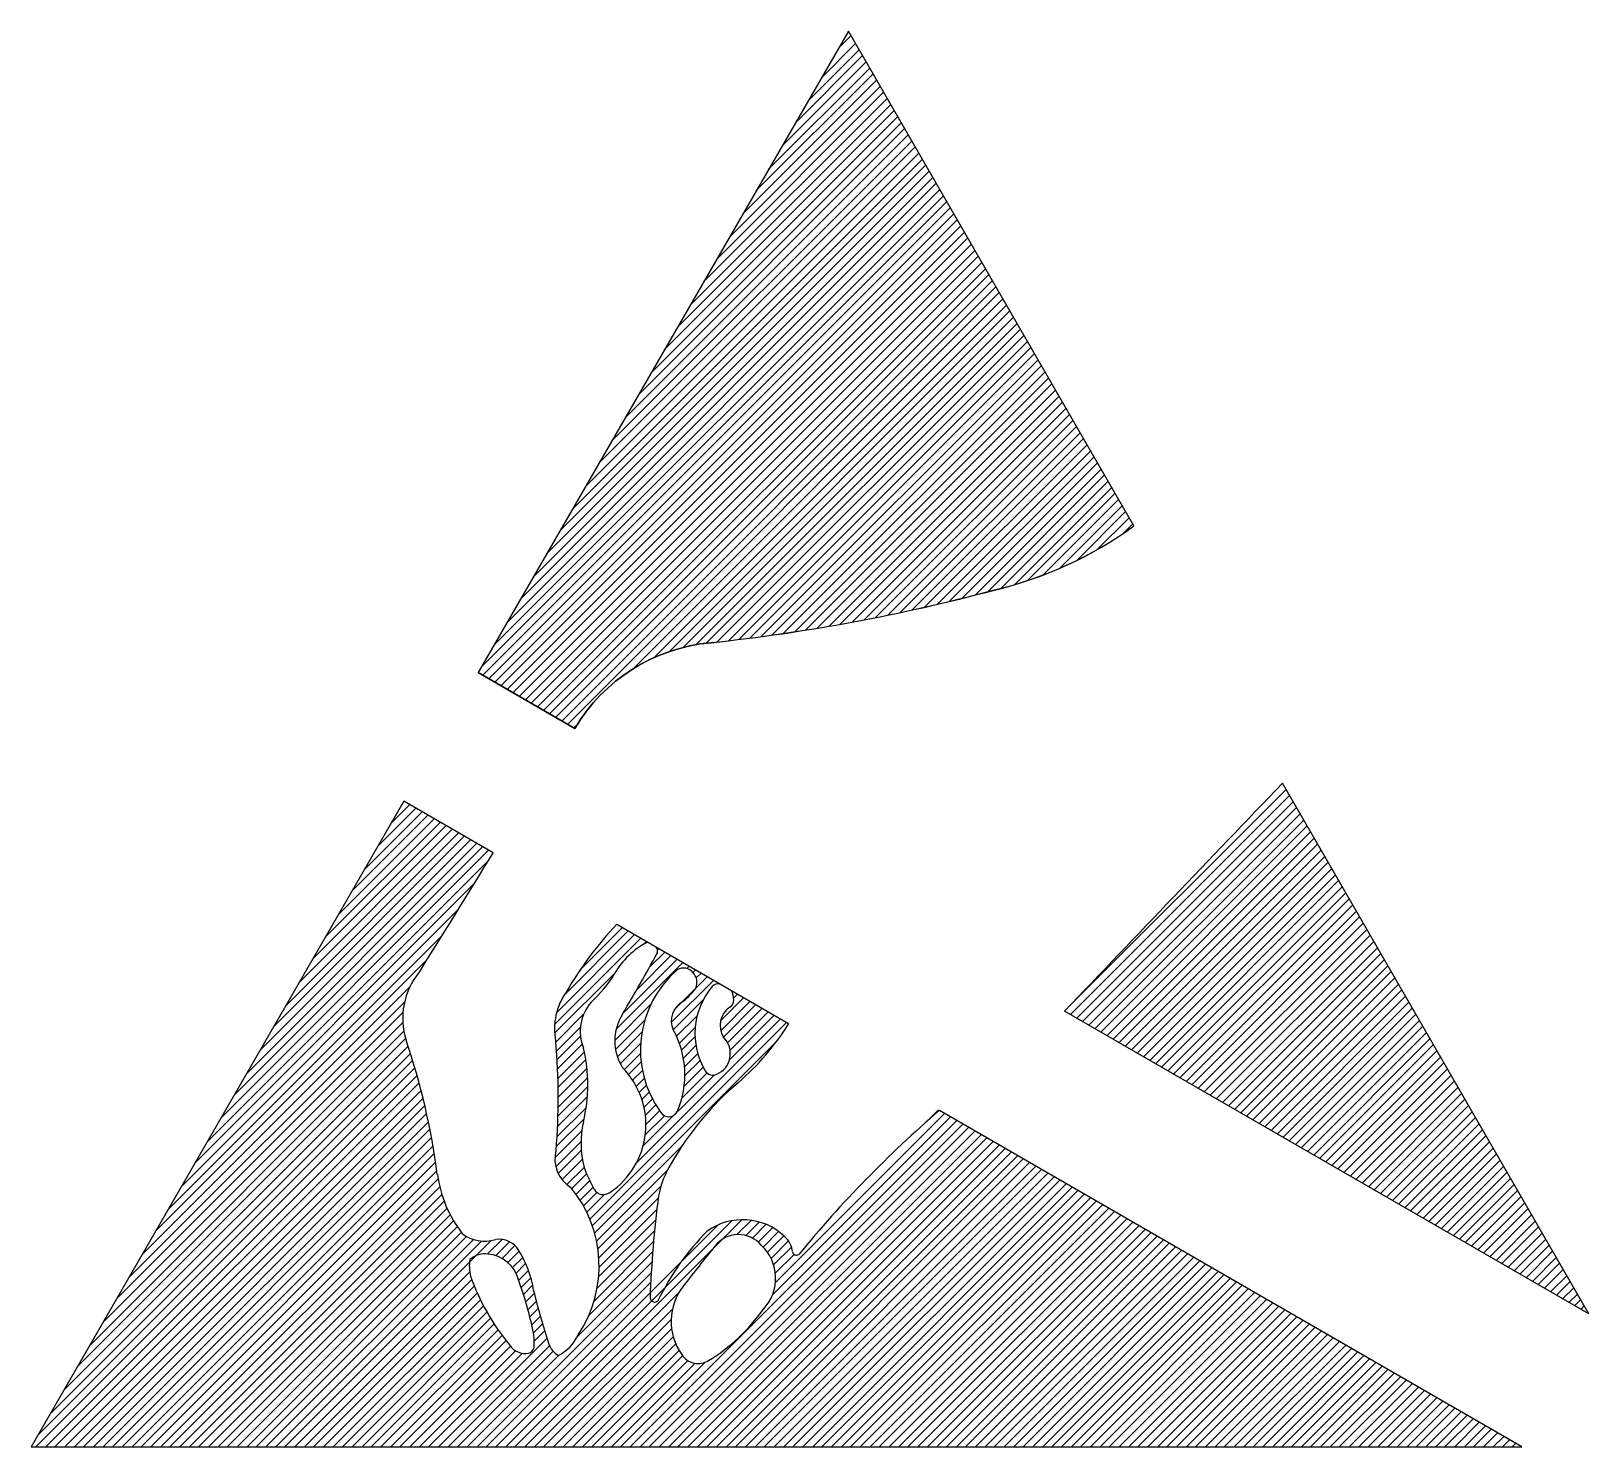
# Model space of a CAD drawing. Header units: inches. Extents: x 0.1 to 21.9, y 0 to 19.9.
import ezdxf

# ---------------------------------------------------------------- set-up
doc = ezdxf.new("R2010")
doc.units = ezdxf.units.IN
doc.header["$MEASUREMENT"] = 0

msp = doc.modelspace()

# ---------------------------------------------------------------- linework, layer by layer
for p, q in [((11.567, 19.875), (6.376, 10.881)), ((15.572, 12.938), (11.567, 19.875)), ((11.189, 19.22), (11.669, 19.7)), ((11.431, 19.639), (11.604, 19.812)), ((10.638, 18.266), (11.816, 19.444)), ((10.827, 18.592), (11.766, 19.532)), ((11, 18.893), (11.719, 19.612)), ((10.276, 17.639), (11.913, 19.276)), ((10.45, 17.94), (11.867, 19.356)), ((9.726, 16.685), (12.061, 19.02)), ((9.9, 16.986), (12.014, 19.101)), ((10.088, 17.312), (11.964, 19.188)), ((9.349, 16.033), (12.162, 18.845)), ((9.538, 16.359), (12.111, 18.933)), ((8.799, 15.079), (12.31, 18.59)), ((8.987, 15.405), (12.259, 18.677)), ((9.176, 15.732), (12.209, 18.765)), ((8.437, 14.452), (12.407, 18.422)), ((8.625, 14.778), (12.356, 18.509)), ((7.886, 13.498), (12.554, 18.166)), ((8.075, 13.825), (12.504, 18.254)), ((8.248, 14.125), (12.457, 18.334)), ((7.336, 12.545), (12.702, 17.91)), ((7.524, 12.871), (12.651, 17.998)), ((7.698, 13.172), (12.605, 18.079)), ((6.974, 11.918), (12.799, 17.742)), ((7.148, 12.218), (12.752, 17.823)), ((6.424, 10.964), (12.946, 17.487)), ((6.597, 11.265), (12.9, 17.567)), ((6.786, 11.591), (12.849, 17.655)), ((6.441, 10.844), (12.997, 17.399)), ((6.528, 10.793), (13.047, 17.312)), ((6.609, 10.746), (13.094, 17.231)), ((6.696, 10.696), (13.144, 17.144)), ((6.784, 10.645), (13.195, 17.056)), ((6.865, 10.599), (13.241, 16.976)), ((6.952, 10.548), (13.292, 16.888)), ((7.04, 10.498), (13.342, 16.801)), ((7.12, 10.451), (13.389, 16.72)), ((7.208, 10.401), (13.439, 16.633)), ((7.295, 10.35), (13.49, 16.545)), ((7.376, 10.304), (13.536, 16.464)), ((7.463, 10.253), (13.587, 16.377)), ((7.551, 10.203), (13.637, 16.289)), ((7.631, 10.156), (13.684, 16.209)), ((8.544, 10.931), (13.734, 16.121)), ((8.842, 11.091), (13.785, 16.034)), ((9.053, 11.175), (13.831, 15.953)), ((9.251, 11.234), (13.882, 15.866)), ((9.427, 11.272), (13.932, 15.778)), ((9.576, 11.294), (13.979, 15.698)), ((9.73, 11.311), (14.029, 15.61)), ((9.886, 11.328), (14.08, 15.523)), ((10.03, 11.346), (14.126, 15.442)), ((10.188, 11.365), (14.177, 15.355)), ((10.347, 11.386), (14.227, 15.267)), ((10.494, 11.406), (14.274, 15.186)), ((10.655, 11.429), (14.325, 15.099)), ((10.817, 11.454), (14.375, 15.011)), ((10.968, 11.477), (14.422, 14.931)), ((11.132, 11.504), (14.472, 14.843)), ((11.298, 11.532), (14.523, 14.756)), ((11.452, 11.559), (14.569, 14.675)), ((11.621, 11.589), (14.62, 14.588)), ((11.791, 11.621), (14.67, 14.5)), ((11.949, 11.652), (14.717, 14.42)), ((12.122, 11.687), (14.767, 14.332)), ((12.296, 11.723), (14.818, 14.245)), ((12.458, 11.758), (14.864, 14.164)), ((12.636, 11.798), (14.915, 14.077)), ((12.815, 11.839), (14.965, 13.989)), ((12.982, 11.879), (15.012, 13.909)), ((13.164, 11.923), (15.062, 13.821)), ((13.349, 11.97), (15.113, 13.734)), ((13.521, 12.014), (15.159, 13.653)), ((13.706, 12.062), (15.21, 13.565)), ((13.896, 12.114), (15.26, 13.478)), ((14.081, 12.172), (15.307, 13.397)), ((14.296, 12.248), (15.357, 13.31)), ((14.528, 12.343), (15.408, 13.222)), ((14.764, 12.451), (15.454, 13.142)), ((15.056, 12.606), (15.505, 13.054)), ((15.419, 12.831), (15.555, 12.967)), ((7.732, 10.098), (6.376, 10.881)), ((7.719, 10.106), (7.766, 10.153)), ((14.701, 6.243), (17.704, 9.245)), ((21.949, 1.89), (17.654, 9.331)), ((5.334, 9.077), (0.11, 0.026)), ((4.972, 8.45), (5.502, 8.98)), ((5.161, 8.776), (5.415, 9.03)), ((6.586, 8.354), (5.334, 9.077)), ((14.682, 6.086), (17.754, 9.158)), ((14.769, 6.035), (17.805, 9.07)), ((14.85, 5.989), (17.851, 8.99)), ((4.233, 7.17), (5.845, 8.782)), ((4.422, 7.496), (5.758, 8.832)), ((4.61, 7.823), (5.67, 8.883)), ((4.784, 8.123), (5.59, 8.929)), ((14.937, 5.938), (17.902, 8.902)), ((15.025, 5.888), (17.952, 8.815)), ((3.321, 5.589), (6.269, 8.537)), ((3.509, 5.916), (6.181, 8.588)), ((3.683, 6.216), (6.101, 8.634)), ((3.871, 6.543), (6.013, 8.685)), ((4.06, 6.869), (5.926, 8.735)), ((15.106, 5.841), (17.999, 8.734)), ((15.193, 5.79), (18.049, 8.647)), ((15.281, 5.74), (18.1, 8.559)), ((2.77, 4.636), (6.524, 8.39)), ((2.959, 4.962), (6.437, 8.44)), ((3.132, 5.263), (6.356, 8.487)), ((15.361, 5.693), (18.146, 8.478)), ((15.449, 5.643), (18.197, 8.391)), ((15.536, 5.592), (18.247, 8.303)), ((2.582, 4.309), (6.52, 8.247)), ((15.617, 5.546), (18.294, 8.223)), ((15.704, 5.495), (18.344, 8.135)), ((2.408, 4.008), (6.318, 7.918)), ((15.792, 5.445), (18.395, 8.048)), ((15.872, 5.398), (18.441, 7.967)), ((15.96, 5.348), (18.492, 7.88)), ((16.047, 5.297), (18.542, 7.792)), ((16.128, 5.251), (18.589, 7.712)), ((2.22, 3.682), (6.096, 7.558)), ((16.215, 5.2), (18.639, 7.624)), ((16.303, 5.15), (18.69, 7.537)), ((16.383, 5.103), (18.736, 7.456)), ((7.478, 6.118), (8.569, 7.209)), ((7.586, 6.364), (8.482, 7.26)), ((7.804, 6.709), (8.401, 7.306)), ((8.32, 7.353), (10.73, 5.961)), ((16.471, 5.053), (18.787, 7.369)), ((16.558, 5.002), (18.837, 7.281)), ((2.032, 3.356), (5.872, 7.196)), ((7.45, 5.952), (8.656, 7.159)), ((8.697, 7.072), (8.737, 7.112)), ((8.891, 6.99), (8.912, 7.011)), ((16.639, 4.956), (18.884, 7.2)), ((16.726, 4.905), (18.934, 7.113)), ((16.814, 4.855), (18.985, 7.025)), ((1.858, 3.055), (5.663, 6.86)), ((8.313, 5.881), (9.248, 6.817)), ((8.411, 6.107), (9.168, 6.863)), ((8.6, 6.434), (9.08, 6.914)), ((8.78, 6.752), (8.993, 6.964)), ((16.895, 4.808), (19.031, 6.945)), ((16.982, 4.758), (19.082, 6.857)), ((7.449, 5.824), (8.297, 6.672)), ((9.085, 5.975), (9.679, 6.568)), ((9.129, 6.157), (9.591, 6.619)), ((9.301, 6.732), (9.336, 6.766)), ((9.385, 6.677), (9.423, 6.716)), ((9.435, 6.601), (9.504, 6.669)), ((17.07, 4.707), (19.132, 6.77)), ((17.15, 4.661), (19.179, 6.689)), ((17.238, 4.61), (19.229, 6.602)), ((1.67, 2.728), (5.423, 6.482)), ((9.755, 6.517), (9.759, 6.522)), ((9.932, 6.418), (9.934, 6.421)), ((9.959, 6.318), (10.015, 6.374)), ((17.325, 4.56), (19.28, 6.514)), ((17.406, 4.513), (19.326, 6.434)), ((17.493, 4.462), (19.377, 6.346)), ((1.308, 2.101), (5.323, 6.116)), ((1.481, 2.402), (5.347, 6.267)), ((8.293, 5.724), (8.795, 6.226)), ((9.111, 5.874), (9.532, 6.294)), ((9.775, 5.997), (10.102, 6.324)), ((9.778, 5.861), (10.19, 6.273)), ((9.816, 5.772), (10.27, 6.227)), ((9.875, 5.693), (10.358, 6.176)), ((9.909, 5.589), (10.445, 6.126)), ((21.949, 1.89), (14.598, 6.134)), ((17.581, 4.412), (19.427, 6.259)), ((17.661, 4.365), (19.474, 6.178)), ((1.119, 1.775), (5.321, 5.977)), ((7.465, 5.702), (7.86, 6.097)), ((7.475, 5.574), (7.813, 5.912)), ((7.942, 3.22), (10.701, 5.978)), ((8.303, 5.596), (8.711, 6.003)), ((8.6, 4.015), (10.614, 6.029)), ((9.158, 5.782), (9.447, 6.071)), ((9.198, 5.684), (9.419, 5.906)), ((9.899, 5.453), (10.526, 6.079)), ((17.749, 4.315), (19.524, 6.091)), ((17.836, 4.264), (19.575, 6.003)), ((17.917, 4.218), (19.621, 5.923)), ((0.757, 1.148), (5.36, 5.75)), ((0.931, 1.448), (5.336, 5.853)), ((7.483, 5.455), (7.813, 5.785)), ((7.977, 3.127), (10.561, 5.711)), ((8.329, 5.495), (8.673, 5.838)), ((8.37, 5.398), (8.655, 5.682)), ((9.229, 5.588), (9.417, 5.776)), ((18.004, 4.167), (19.672, 5.835)), ((18.092, 4.117), (19.722, 5.748)), ((0.38, 0.495), (5.428, 5.542)), ((0.569, 0.821), (5.394, 5.646)), ((7.49, 5.324), (7.836, 5.67)), ((7.495, 5.191), (7.867, 5.563)), ((8.427, 5.316), (8.653, 5.542)), ((9.254, 5.476), (9.43, 5.652)), ((9.271, 5.354), (9.456, 5.539)), ((18.172, 4.07), (19.769, 5.667)), ((18.26, 4.02), (19.82, 5.579)), ((18.347, 3.969), (19.87, 5.492)), ((0.177, 0.026), (5.49, 5.339)), ((0.207, 0.194), (5.458, 5.445)), ((7.498, 5.067), (7.887, 5.455)), ((7.499, 4.93), (7.903, 5.334)), ((8.485, 5.247), (8.661, 5.424)), ((8.543, 5.167), (8.68, 5.304)), ((8.688, 4.241), (9.689, 5.242)), ((9.233, 4.914), (9.588, 5.268)), ((9.266, 5.084), (9.532, 5.35)), ((9.276, 5.232), (9.488, 5.445)), ((18.428, 3.923), (19.917, 5.411)), ((18.515, 3.872), (19.967, 5.324)), ((0.315, 0.026), (5.52, 5.232)), ((0.442, 0.026), (5.548, 5.132)), ((7.495, 4.661), (7.915, 5.08)), ((7.498, 4.791), (7.913, 5.205)), ((8.594, 5.08), (8.706, 5.192)), ((8.635, 4.995), (8.737, 5.096)), ((18.603, 3.822), (20.018, 5.236)), ((18.684, 3.775), (20.064, 5.156)), ((18.771, 3.725), (20.115, 5.068)), ((0.58, 0.026), (5.577, 5.023)), ((0.718, 0.026), (5.604, 4.913)), ((0.845, 0.026), (5.629, 4.81)), ((7.49, 4.518), (7.908, 4.936)), ((8.673, 4.894), (8.776, 4.997)), ((8.702, 4.786), (8.82, 4.904)), ((8.721, 4.677), (8.866, 4.822)), ((18.859, 3.674), (20.165, 4.981)), ((18.939, 3.628), (20.212, 4.9)), ((19.027, 3.577), (20.262, 4.813)), ((0.983, 0.026), (5.655, 4.698)), ((7.472, 4.235), (7.862, 4.624)), ((7.482, 4.372), (7.891, 4.78)), ((8.51, 0.026), (13.086, 4.601)), ((8.72, 4.4), (8.989, 4.669)), ((8.728, 4.547), (8.921, 4.739)), ((10.503, 2.157), (12.998, 4.652)), ((10.543, 2.324), (12.917, 4.699)), ((12.681, 4.6), (12.83, 4.749)), ((21.011, 0.026), (12.843, 4.742)), ((19.114, 3.527), (20.313, 4.725)), ((19.195, 3.48), (20.359, 4.645)), ((1.121, 0.026), (5.679, 4.584)), ((1.248, 0.026), (5.701, 4.479)), ((7.454, 4.078), (7.83, 4.455)), ((8.648, 0.026), (13.173, 4.551)), ((8.775, 0.026), (13.254, 4.504)), ((8.913, 0.026), (13.341, 4.454)), ((9.051, 0.026), (13.429, 4.403)), ((19.282, 3.43), (20.41, 4.557)), ((19.37, 3.379), (20.46, 4.47)), ((19.45, 3.333), (20.507, 4.389)), ((1.386, 0.026), (5.723, 4.363)), ((1.524, 0.026), (5.744, 4.246)), ((7.467, 3.953), (7.819, 4.306)), ((7.501, 3.86), (7.823, 4.182)), ((8.01, 3.022), (9.241, 4.253)), ((9.178, 0.026), (13.509, 4.357)), ((9.316, 0.026), (13.597, 4.306)), ((9.454, 0.026), (13.684, 4.256)), ((9.581, 0.026), (13.765, 4.209)), ((9.719, 0.026), (13.852, 4.159)), ((19.538, 3.282), (20.557, 4.301)), ((19.625, 3.232), (20.608, 4.214)), ((1.651, 0.026), (5.762, 4.137)), ((1.789, 0.026), (5.78, 4.017)), ((7.553, 3.775), (7.838, 4.059)), ((7.621, 3.704), (7.862, 3.945)), ((9.858, 0.026), (13.94, 4.108)), ((9.985, 0.026), (14.02, 4.062)), ((10.123, 0.026), (14.108, 4.011)), ((10.261, 0.026), (14.195, 3.961)), ((19.706, 3.185), (20.654, 4.133)), ((19.793, 3.135), (20.705, 4.046)), ((19.881, 3.084), (20.755, 3.958)), ((1.927, 0.026), (5.797, 3.896)), ((2.054, 0.026), (5.814, 3.786)), ((7.69, 3.646), (7.898, 3.855)), ((7.75, 3.568), (7.941, 3.759)), ((8.037, 2.911), (9.03, 3.904)), ((10.388, 0.026), (14.276, 3.914)), ((10.526, 0.026), (14.363, 3.864)), ((10.664, 0.026), (14.451, 3.813)), ((10.791, 0.026), (14.531, 3.767)), ((10.929, 0.026), (14.619, 3.716)), ((19.961, 3.037), (20.802, 3.878)), ((20.049, 2.987), (20.852, 3.79)), ((2.192, 0.026), (5.838, 3.672)), ((2.33, 0.026), (5.868, 3.564)), ((7.805, 3.485), (7.988, 3.668)), ((7.853, 3.406), (8.041, 3.594)), ((7.9, 3.315), (8.148, 3.563)), ((8.056, 2.803), (8.941, 3.688)), ((8.069, 2.678), (8.902, 3.511)), ((11.067, 0.026), (14.706, 3.666)), ((11.194, 0.026), (14.787, 3.619)), ((11.332, 0.026), (14.875, 3.569)), ((11.47, 0.026), (14.962, 3.518)), ((20.136, 2.936), (20.903, 3.703)), ((20.217, 2.89), (20.949, 3.622)), ((20.304, 2.839), (21, 3.535)), ((2.457, 0.026), (5.901, 3.469)), ((2.595, 0.026), (5.941, 3.372)), ((2.733, 0.026), (5.986, 3.278)), ((8.073, 2.544), (8.883, 3.353)), ((11.597, 0.026), (15.043, 3.472)), ((11.735, 0.026), (15.13, 3.421)), ((11.873, 0.026), (15.218, 3.371)), ((12, 0.026), (15.298, 3.324)), ((20.392, 2.789), (21.05, 3.447)), ((20.473, 2.742), (21.097, 3.367)), ((20.56, 2.692), (21.147, 3.279)), ((2.86, 0.026), (6.031, 3.197)), ((2.998, 0.026), (6.084, 3.112)), ((6.627, 0.026), (9.736, 3.135)), ((6.765, 0.026), (9.937, 3.198)), ((6.892, 0.026), (10.078, 3.212)), ((8.066, 2.41), (8.866, 3.21)), ((10.005, 3.002), (10.207, 3.203)), ((10.131, 2.989), (10.321, 3.179)), ((10.222, 2.954), (10.415, 3.146)), ((10.304, 2.897), (10.507, 3.1)), ((12.138, 0.026), (15.386, 3.273)), ((12.276, 0.026), (15.473, 3.223)), ((12.403, 0.026), (15.554, 3.176)), ((12.541, 0.026), (15.641, 3.126)), ((12.679, 0.026), (15.729, 3.075)), ((20.648, 2.641), (21.198, 3.192)), ((20.728, 2.595), (21.244, 3.111)), ((3.136, 0.026), (6.141, 3.031)), ((3.264, 0.026), (6.214, 2.976)), ((3.402, 0.026), (6.31, 2.934)), ((3.54, 0.026), (6.425, 2.912)), ((3.667, 0.026), (6.56, 2.919)), ((6.509, 2.73), (6.713, 2.934)), ((6.624, 2.707), (6.817, 2.9)), ((6.712, 2.668), (6.891, 2.847)), ((8.002, 2.069), (8.836, 2.904)), ((8.045, 2.251), (8.85, 3.056)), ((10.373, 2.828), (10.59, 3.045)), ((10.432, 2.754), (10.663, 2.985)), ((10.483, 2.667), (10.73, 2.914)), ((12.806, 0.026), (15.809, 3.029)), ((12.944, 0.026), (15.897, 2.978)), ((13.082, 0.026), (15.984, 2.928)), ((13.21, 0.026), (16.065, 2.881)), ((20.816, 2.544), (21.295, 3.024)), ((20.903, 2.494), (21.345, 2.936)), ((20.984, 2.447), (21.392, 2.855)), ((6.793, 2.611), (6.952, 2.77)), ((6.86, 2.54), (7.002, 2.682)), ((7.929, 1.87), (8.824, 2.765)), ((10.519, 2.576), (10.771, 2.828)), ((10.543, 2.462), (10.806, 2.725)), ((13.348, 0.026), (16.152, 2.831)), ((13.486, 0.026), (16.24, 2.78)), ((13.613, 0.026), (16.32, 2.734)), ((13.751, 0.026), (16.408, 2.683)), ((13.889, 0.026), (16.495, 2.633)), ((21.071, 2.397), (21.442, 2.768)), ((21.159, 2.346), (21.493, 2.68)), ((3.805, 0.026), (6.258, 2.48)), ((6.361, 0.026), (8.803, 2.468)), ((6.908, 2.461), (7.043, 2.597)), ((6.945, 2.361), (7.083, 2.498)), ((7.765, 1.568), (8.813, 2.616)), ((14.016, 0.026), (16.576, 2.586)), ((14.154, 0.026), (16.663, 2.536)), ((14.292, 0.026), (16.751, 2.485)), ((14.419, 0.026), (16.832, 2.439)), ((21.239, 2.3), (21.539, 2.6)), ((21.327, 2.249), (21.59, 2.512)), ((21.414, 2.199), (21.64, 2.425)), ((3.943, 0.026), (6.288, 2.371)), ((4.07, 0.026), (6.323, 2.279)), ((6.489, 0.026), (8.796, 2.333)), ((6.982, 2.259), (7.117, 2.394)), ((7.013, 2.163), (7.141, 2.291)), ((14.557, 0.026), (16.919, 2.388)), ((14.695, 0.026), (17.007, 2.338)), ((14.822, 0.026), (17.087, 2.291)), ((14.96, 0.026), (17.175, 2.241)), ((15.098, 0.026), (17.262, 2.19)), ((21.495, 2.152), (21.687, 2.344)), ((21.582, 2.102), (21.737, 2.257)), ((4.208, 0.026), (6.365, 2.183)), ((4.346, 0.026), (6.408, 2.089)), ((4.473, 0.026), (6.451, 2.004)), ((7.03, 0.026), (9.187, 2.184)), ((7.045, 2.057), (7.164, 2.176)), ((7.076, 1.95), (7.193, 2.067)), ((7.102, 1.849), (7.219, 1.966)), ((15.225, 0.026), (17.343, 2.144)), ((15.363, 0.026), (17.43, 2.093)), ((15.501, 0.026), (17.518, 2.043)), ((15.628, 0.026), (17.598, 1.996)), ((21.67, 2.051), (21.788, 2.169)), ((21.75, 2.005), (21.834, 2.089)), ((21.838, 1.954), (21.885, 2.001)), ((4.611, 0.026), (6.5, 1.915)), ((4.749, 0.026), (6.551, 1.828)), ((4.876, 0.026), (6.6, 1.75)), ((7.128, 1.737), (7.249, 1.858)), ((7.152, 1.623), (7.28, 1.751)), ((7.168, 0.026), (9.1, 1.958)), ((7.295, 0.026), (9.082, 1.813)), ((15.766, 0.026), (17.686, 1.946)), ((15.904, 0.026), (17.773, 1.895)), ((16.031, 0.026), (17.854, 1.848)), ((16.169, 0.026), (17.941, 1.798)), ((16.307, 0.026), (18.029, 1.747)), ((21.925, 1.904), (21.935, 1.914)), ((5.014, 0.026), (6.656, 1.668)), ((5.152, 0.026), (6.713, 1.587)), ((5.82, 0.026), (7.342, 1.547)), ((7.163, 1.507), (7.309, 1.653)), ((7.433, 0.026), (9.088, 1.681)), ((7.571, 0.026), (9.112, 1.567)), ((16.435, 0.026), (18.109, 1.701)), ((16.573, 0.026), (18.197, 1.65)), ((16.711, 0.026), (18.284, 1.6)), ((16.838, 0.026), (18.365, 1.553)), ((5.279, 0.026), (6.768, 1.515)), ((5.417, 0.026), (6.829, 1.438)), ((5.555, 0.026), (6.901, 1.372)), ((5.682, 0.026), (6.994, 1.337)), ((5.958, 0.026), (7.376, 1.444)), ((6.085, 0.026), (7.427, 1.367)), ((7.704, 0.026), (9.147, 1.469)), ((7.842, 0.026), (9.194, 1.378)), ((16.976, 0.026), (18.452, 1.503)), ((17.114, 0.026), (18.54, 1.452)), ((17.241, 0.026), (18.621, 1.406)), ((17.379, 0.026), (18.708, 1.355)), ((6.223, 0.026), (7.503, 1.306)), ((7.969, 0.026), (9.244, 1.302)), ((8.107, 0.026), (9.316, 1.235)), ((8.245, 0.026), (9.415, 1.196)), ((8.372, 0.026), (9.556, 1.21)), ((17.517, 0.026), (18.796, 1.305)), ((17.644, 0.026), (18.876, 1.258)), ((17.782, 0.026), (18.964, 1.208)), ((17.92, 0.026), (19.051, 1.157)), ((18.047, 0.026), (19.132, 1.111)), ((18.185, 0.026), (19.219, 1.06)), ((18.323, 0.026), (19.307, 1.01)), ((18.45, 0.026), (19.387, 0.963)), ((18.588, 0.026), (19.475, 0.913)), ((18.726, 0.026), (19.562, 0.862)), ((18.853, 0.026), (19.643, 0.816)), ((18.991, 0.026), (19.73, 0.765)), ((19.129, 0.026), (19.818, 0.715)), ((19.262, 0.026), (19.902, 0.666)), ((19.4, 0.026), (19.99, 0.615)), ((19.527, 0.026), (20.07, 0.569)), ((19.665, 0.026), (20.158, 0.518)), ((19.803, 0.026), (20.245, 0.468)), ((19.931, 0.026), (20.326, 0.421)), ((20.069, 0.026), (20.413, 0.371)), ((20.207, 0.026), (20.501, 0.32)), ((20.334, 0.026), (20.581, 0.274)), ((20.472, 0.026), (20.669, 0.223)), ((0.11, 0.026), (21.011, 0.026)), ((20.61, 0.026), (20.756, 0.173)), ((20.737, 0.026), (20.837, 0.126)), ((20.875, 0.026), (20.924, 0.076))]:
    msp.add_line(p, q)
msp.add_lwpolyline([(13.615, 12.039, 0.099009), (15.572, 12.938), (11.567, 19.875), (6.376, 10.881), (7.732, 10.098, -0.240668), (9.637, 11.301, 0.038817), (13.615, 12.039, 0.099009)], format="xyb", close=True)
for centre, radius, start, end in [((12.347, 17.383), 5.491, 283.3432, 305.9606), ((6.877, 37.249), 26.094, 276.0726, 284.9644), ((9.862, 8.835), 2.476, 95.2097, 149.3374), ((1588.797, -1495.716), 2175.697, 136.230879, 136.347352), ((-179.876, 122.423), 218.586, 328.02813, 328.54368), ((11.996, 3.879), 5.058, 136.6163, 149.9976), ((9.276, 6.093), 1.138, 117.39, 150.2928), ((8.797, 6.97), 0.0958, 348.2301, 42.6108), ((-33.641, 30.595), 48.662, 329.7657, 330.929), ((6.337, 6.034), 1.018, 140.5213, 197.5644), ((6.727, 7.618), 1.834, 312.3722, 328.3855), ((10.134, 5.59), 1.482, 130.514, 216.1774), ((9.255, 6.569), 0.17, 37.8194, 119.5129), ((9.255, 6.537), 0.19, 308.4072, 49.0753), ((8.339, 5.886), 0.892, 144.1995, 191.0347), ((8.542, 7.123), 1.109, 309.6155, 318.5448), ((10.434, 5.822), 1.018, 139.6435, 210.9452), ((9.743, 6.4), 0.118, 75.5832, 136.266), ((9.668, 6.293), 0.293, 359.4002, 26.6412), ((8.442, 5.85), 0.633, 139.3187, 201.582), ((9.387, 5.998), 0.303, 116.9815, 204.7342), ((10.077, 5.935), 0.308, 123.7263, 212.836), ((9.857, 6.282), 0.103, 298.305, 3.9606), ((8.99, 5.717), 0.697, 147.4392, 212.6137), ((7.726, 7.812), 3.529, 310.6633, 328.3665), ((-3.888, 2.584), 9.774, 7.4021, 18.7575), ((-1.285, 4.924), 8.785, 355.1646, 5.1688), ((7.984, 5.242), 1.292, 336.9639, 29.1655), ((9.598, 5.545), 0.314, 346.8584, 45.4219), ((5.722, 5.105), 2.193, 346.1964, 13.5232), ((9.625, 5.517), 0.282, 290.5274, 351.1187), ((7.585, 4.542), 1.144, 303.8694, 44.3468), ((9.667, 5.365), 0.126, 211.9994, 296.8326), ((12.749, 1.925), 4.21, 130.3084, 150.5157), ((9.049, 4.788), 0.134, 213.122, 337.2346), ((23.525, -7.659), 16.367, 130.7427, 140.6326), ((9.145, 4.282), 1.326, 166.9431, 194.7428), ((7.929, 4.066), 0.476, 165.7089, 237.863), ((10.024, 4.757), 2.31, 200.6092, 209.0493), ((10.15, 3.318), 1.264, 147.503, 169.7079), ((7.564, 4.096), 1.777, 188.1944, 217.4095), ((6.342, 2.561), 1.731, 326.2132, 39.5764), ((8.133, 3.71), 0.147, 210.1305, 307.3968), ((24.137, 1.545), 15.361, 172.5226, 177.8818), ((10.087, 2.368), 0.843, 46.3229, 126.1583), ((6.464, 3.423), 0.513, 232.4794, 287.8914), ((6.663, 2.606), 0.332, 31.5208, 97.0686), ((12.102, 0.541), 3.551, 135.0446, 154.2887), ((10.027, 2.583), 0.419, 40.4871, 142.6375), ((9.908, 2.39), 0.639, 316.8701, 46.7912), ((10.477, 2.74), 0.306, 4.2597, 51.093), ((6.828, 2.56), 0.575, 170.5554, 194.2985), ((6.472, 2.418), 0.315, 81.6893, 132.2411), ((6.475, 2.247), 0.483, 14.433, 85.5066), ((5.708, 2.001), 1.463, 8.5736, 32.2929), ((52.945, -31.855), 55.446, 141.2664, 141.9959), ((10.841, 2.773), 0.0595, 190.283, 301.2289), ((9.243, 3.469), 3.153, 199.4824, 219.6975), ((2.273, 0.652), 4.975, 12.102, 20.1793), ((18.638, 5.066), 11.832, 193.9205, 197.6493), ((9.879, 1.786), 0.797, 141.2406, 215.8682), ((8.852, 2.123), 0.0662, 188.9458, 320.8241), ((8.253, 3.452), 2.597, 301.446, 324.7447), ((6.31, 1.486), 0.853, 355.3713, 14.1455), ((7.194, 1.876), 0.649, 298.479, 334.6314), ((7.039, 1.596), 0.262, 212.383, 280.1061), ((7.047, 1.449), 0.118, 289.0033, 344.3005), ((7.654, 1.571), 0.305, 197.6274, 240.4596), ((9.461, 1.463), 0.27, 212.0818, 303.003)]:
    msp.add_arc(centre, radius, start, end)

doc.saveas('drawing.dxf')
